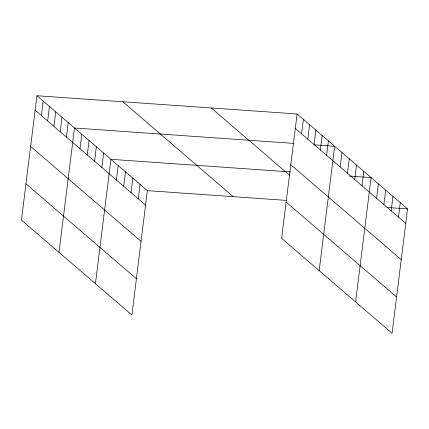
<?xml version="1.0" encoding="UTF-8"?>
<svg xmlns="http://www.w3.org/2000/svg" width="429" height="429" viewBox="0 0 429 429"><rect width="100%" height="100%" fill="white"/><g stroke="black" fill="none" stroke-linecap="round" stroke-linejoin="round"><path stroke-width="0.64" d="M36.942 95.726L21.45 220.093L131.885 315.004L147.378 190.637L36.942 95.726L297.115 113.996L407.55 208.907L392.058 333.274L281.622 238.363L297.115 113.996M41.398 115.562L43.2 101.105M47.657 120.94L49.458 106.483M53.915 126.319L55.716 111.862M60.173 131.698L61.974 117.24M66.431 137.076L68.232 122.619M58.998 252.359L74.49 127.998L293.683 143.388M79.976 148.718L81.778 134.261M87.264 154.982L89.066 140.524M94.552 161.245L96.353 146.788M101.845 167.508L103.641 153.056M95.442 283.682L110.934 159.32L290.454 171.922M116.42 180.041L118.222 165.583M123.708 186.304L125.509 171.847M130.995 192.567L132.797 178.11M138.288 198.831L140.085 184.373M301.571 133.832L303.373 119.375M307.829 139.211L309.631 124.753M314.087 144.589L315.889 130.132M320.345 149.968L322.147 135.51M326.603 155.346L328.405 140.889M319.171 270.629L334.663 146.268L314.5 144.852M340.149 166.988L341.951 152.531M347.442 173.252L349.238 158.794M354.729 179.515L356.531 165.058M362.017 185.778L363.819 171.321M355.614 301.952L371.106 177.59L349.64 176.083M376.592 198.311L378.394 183.853M383.885 204.574L385.682 190.117M391.173 210.837L392.975 196.38M398.461 217.101L400.262 202.644M147.378 190.637L286.567 200.413M387.387 207.491L407.55 208.907M295.313 128.453L405.748 223.364M290.798 164.72L401.233 259.636M211.256 107.969L289.623 175.316M286.143 202.091L396.578 297.002M122.796 101.753L233.231 196.67M35.14 110.183L145.576 205.094M30.62 146.455L141.055 241.366M25.965 183.821L136.401 278.732"/></g></svg>
